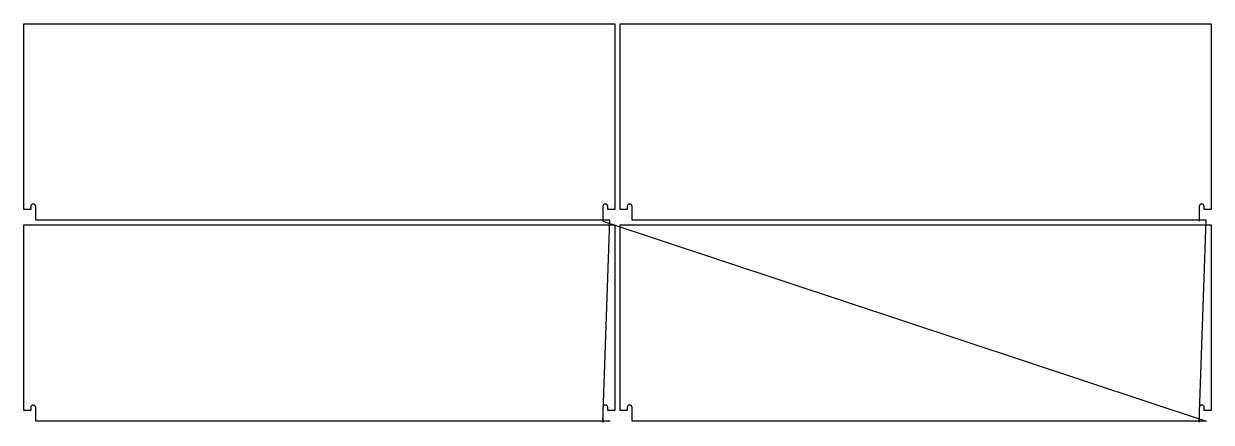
# Model space of a CAD drawing. Header units: metres. Extents: x 15 to 5485, y 10 to 1845.
import ezdxf

# ---------------------------------------------------------------- set-up
doc = ezdxf.new("R2010")
doc.units = ezdxf.units.M

msp = doc.modelspace()

# ---------------------------------------------------------------- linework, layer by layer
at = {"layer": 'TOOL_0'}
for p, q in [((15, 989.75), (15, 1845)), ((15, 1845), (2737.5, 1845)), ((2737.5, 1845), (2737.5, 989.75)), ((2762.183, 989.75), (2762.183, 1845)), ((2762.183, 1845), (5484.683, 1845)), ((5484.683, 1845), (5484.683, 989.75)), ((47.5, 989.75), (15, 989.75)), ((47.5, 1003.5), (47.5, 989.75)), ((70, 941), (70, 1003.5)), ((2682.5, 1003.5), (2682.5, 941)), ((2705, 989.75), (2705, 1003.5)), ((2737.5, 989.75), (2705, 989.75)), ((2794.683, 989.75), (2762.183, 989.75)), ((2794.683, 1003.5), (2794.683, 989.75)), ((2817.183, 941), (2817.183, 1003.5)), ((5429.683, 1003.5), (5429.683, 941)), ((5452.183, 989.75), (5452.183, 1003.5)), ((5484.683, 989.75), (5452.183, 989.75)), ((2682.5, 941), (70, 941)), ((2682.5, 9.876), (2714.121, 941)), ((2714.121, 941), (2682.5, 941)), ((2682.5, 941), (2682.5, 935.246)), ((2682.5, 935.246), (5461.792, 15.001)), ((5429.683, 941), (2817.183, 941)), ((5460.84, 941), (5429.683, 941)), ((5429.683, 941), (5429.683, 935.623)), ((5429.999, 10.02), (5460.84, 941)), ((15, 63.751), (15, 919.001)), ((15, 919.001), (2737.5, 919.001)), ((2737.5, 919.001), (2737.5, 63.751)), ((2762.499, 63.751), (2762.499, 919.001)), ((2762.499, 919.001), (5484.999, 919.001)), ((5484.999, 919.001), (5484.999, 63.751)), ((47.5, 63.751), (15, 63.751)), ((47.5, 77.501), (47.5, 63.751)), ((70, 15.001), (70, 77.501)), ((2682.5, 77.501), (2682.5, 15.001)), ((2705, 63.751), (2705, 77.501)), ((2737.5, 63.751), (2705, 63.751)), ((2794.999, 63.751), (2762.499, 63.751)), ((2794.999, 77.501), (2794.999, 63.751)), ((2817.499, 15.001), (2817.499, 77.501)), ((5429.999, 77.501), (5429.999, 15.001)), ((5452.499, 63.751), (5452.499, 77.501)), ((5484.999, 63.751), (5452.499, 63.751)), ((2682.5, 15.001), (70, 15.001)), ((2715.819, 15.001), (2682.5, 15.001)), ((2682.5, 15.001), (2682.5, 9.876)), ((5429.999, 15.001), (2817.499, 15.001)), ((5461.792, 15.001), (5429.999, 15.001)), ((5429.999, 15.001), (5429.999, 10.02))]:
    msp.add_line(p, q, dxfattribs=at)
for centre in [(58.75, 1003.5), (2693.75, 1003.5), (2805.933, 1003.5), (5440.933, 1003.5), (58.75, 77.501), (2693.75, 77.501), (2806.249, 77.501), (5441.249, 77.501)]:
    msp.add_arc(centre, 11.25, 0, 180, dxfattribs=at)

doc.saveas('drawing.dxf')
